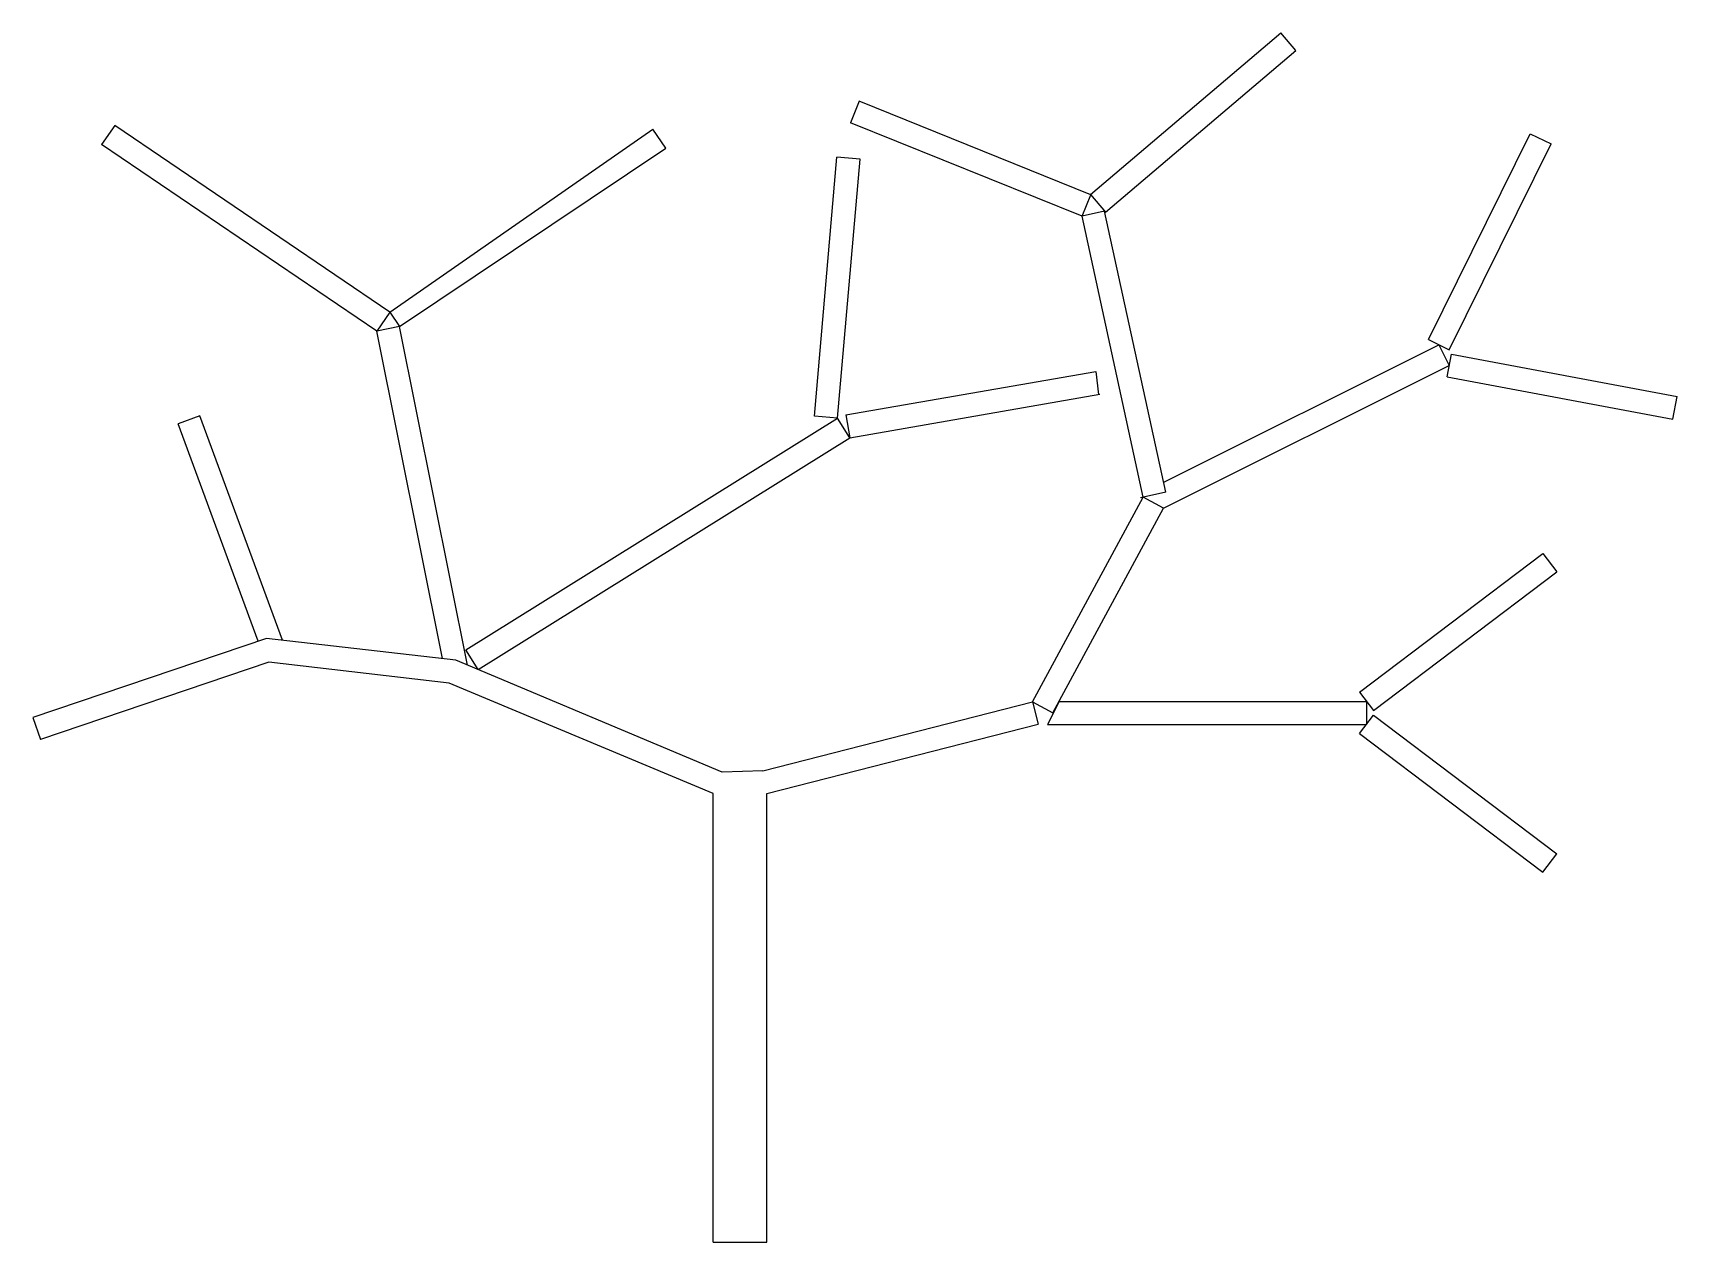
# Model space of a CAD drawing. Header units: millimetres. Extents: x 2846 to 2980, y 1625 to 1724.
import ezdxf

# ---------------------------------------------------------------- set-up
doc = ezdxf.new("R2010")
doc.units = ezdxf.units.MM
doc.layers.add('A-FURN', color=9, linetype='Continuous')

msp = doc.modelspace()

# ---------------------------------------------------------------- linework, layer by layer
at = {"layer": 'A-FURN'}
for points in [[(2932.31, 1710.49), (2947.87, 1723.71)], [(2949.09, 1722.27), (2947.87, 1723.71)], [(2933.53, 1709.05), (2949.09, 1722.27)], [(2913.4, 1718.12), (2912.7, 1716.36)], [(2932.33, 1710.47), (2913.4, 1718.12)], [(2852.52, 1716.14), (2851.45, 1714.58)], [(2875.02, 1700.88), (2852.52, 1716.14)], [(2875.02, 1700.88), (2896.52, 1715.85)], [(2897.58, 1714.28), (2896.52, 1715.85)], [(2931.62, 1708.72), (2912.7, 1716.36)], [(2873.96, 1699.32), (2851.45, 1714.58)], [(2875.82, 1699.69), (2897.58, 1714.28)], [(2959.95, 1698.63), (2968.27, 1715.46)], [(2961.65, 1697.79), (2969.97, 1714.63)], [(2968.27, 1715.46), (2969.97, 1714.63)], [(2909.74, 1692.37), (2911.58, 1713.56)], [(2913.47, 1713.39), (2911.58, 1713.56)], [(2911.63, 1692.21), (2913.47, 1713.39)], [(2931.62, 1708.72), (2932.33, 1710.47)], [(2932.31, 1710.49), (2933.53, 1709.05)], [(2933.47, 1709.12), (2931.62, 1708.72)], [(2938.48, 1686.15), (2933.47, 1709.12)], [(2936.63, 1685.74), (2931.62, 1708.72)], [(2875.02, 1700.88), (2873.96, 1699.32)], [(2875.02, 1700.88), (2875.82, 1699.69)], [(2875.82, 1699.69), (2873.96, 1699.32)], [(2881.36, 1672.01), (2875.82, 1699.69)], [(2879.32, 1672.54), (2873.96, 1699.32)], [(2938.3, 1686.96), (2960.8, 1698.21)], [(2959.95, 1698.63), (2961.65, 1697.79)], [(2960.8, 1698.21), (2961.64, 1696.51)], [(2961.47, 1695.58), (2961.82, 1697.44)], [(2961.82, 1697.44), (2980.28, 1693.99)], [(2912.31, 1692.47), (2932.74, 1696.02)], [(2932.74, 1696.02), (2932.96, 1694.14)], [(2938.29, 1684.84), (2961.64, 1696.51)], [(2961.47, 1695.58), (2979.93, 1692.13)], [(2912.63, 1690.6), (2933.07, 1694.16)], [(2979.93, 1692.13), (2980.28, 1693.99)], [(2859.48, 1692.4), (2857.7, 1691.75)], [(2864.25, 1673.96), (2857.7, 1691.75)], [(2866.23, 1674.04), (2859.48, 1692.4)], [(2881.23, 1673.25), (2911.63, 1692.21)], [(2911.63, 1692.21), (2909.74, 1692.37)], [(2912.63, 1690.6), (2911.63, 1692.21)], [(2912.31, 1692.47), (2912.63, 1690.6)], [(2882.23, 1671.65), (2912.63, 1690.6)], [(2938.48, 1686.15), (2936.39, 1685.69)], [(2927.56, 1669.01), (2936.63, 1685.74)], [(2929.22, 1668.11), (2938.29, 1684.84)], [(2938.29, 1684.84), (2936.63, 1685.74)], [(2954.32, 1669.81), (2969.29, 1681.15)], [(2969.29, 1681.15), (2970.44, 1679.64)], [(2955.46, 1668.3), (2970.44, 1679.64)], [(2880.42, 1672.41), (2864.93, 1674.19), (2845.83, 1667.73)], [(2882.23, 1671.65), (2881.23, 1673.25)], [(2879.88, 1670.53), (2865.13, 1672.26), (2846.44, 1665.93)], [(2902.2, 1663.27), (2880.42, 1672.41)], [(2901.47, 1661.52), (2879.88, 1670.53)], [(2905.51, 1663.38), (2927.56, 1669.01)], [(2927.56, 1669.01), (2929.22, 1668.11)], [(2927.56, 1669.01), (2928.03, 1667.18)], [(2929.74, 1669.05), (2928.79, 1667.16)], [(2929.74, 1669.05), (2954.89, 1669.05)], [(2954.32, 1669.81), (2955.46, 1668.3)], [(2954.89, 1669.05), (2954.89, 1667.16)], [(2845.83, 1667.73), (2846.44, 1665.93)], [(2954.32, 1666.41), (2955.46, 1667.92)], [(2955.46, 1667.92), (2970.44, 1656.58)], [(2905.85, 1661.51), (2928.03, 1667.18)], [(2928.79, 1667.16), (2954.89, 1667.16)], [(2954.32, 1666.41), (2969.29, 1655.07)], [(2905.51, 1663.38), (2902.2, 1663.27)], [(2901.47, 1624.83), (2901.47, 1661.52)], [(2905.85, 1624.83), (2905.85, 1661.52)], [(2969.29, 1655.07), (2970.44, 1656.58)], [(2901.47, 1624.83), (2905.85, 1624.83)]]:
    msp.add_lwpolyline(points, dxfattribs=at)

doc.saveas('drawing.dxf')
